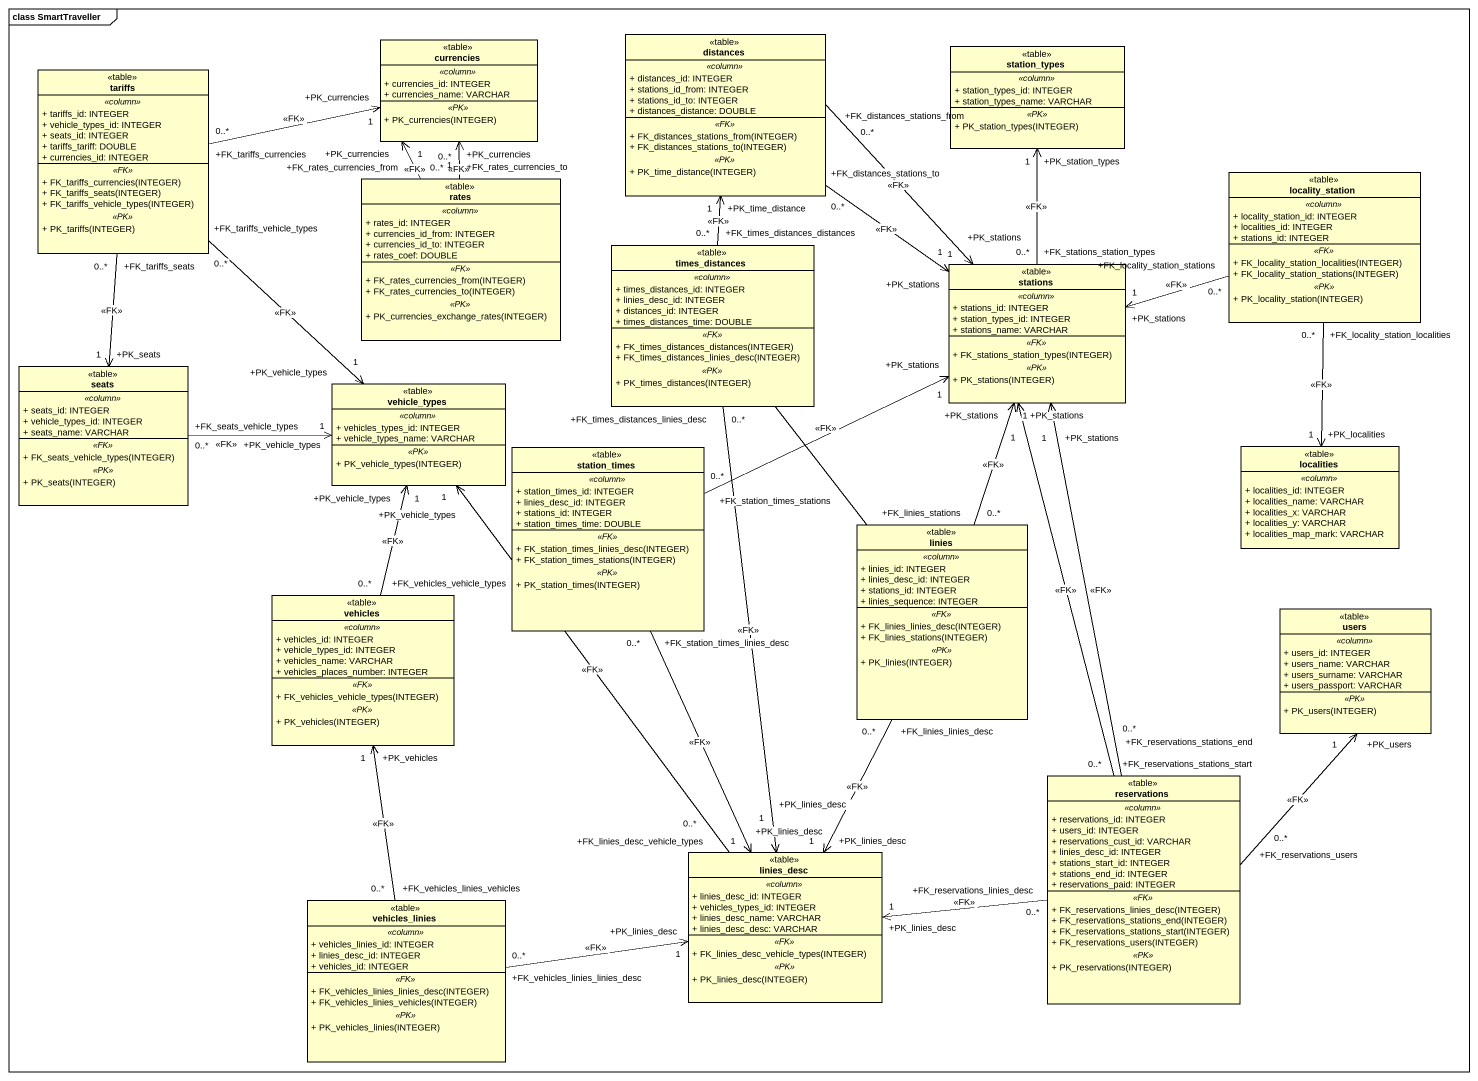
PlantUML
@startuml
mainframe class SmartTraveller
hide circle
hide empty members
skinparam classAttributeIconSize 0
class currencies <<table>> {
  .. <<column>> ..
  + currencies_id: INTEGER
  + currencies_name: VARCHAR
  .. <<PK>> ..
  + PK_currencies(INTEGER)
}
class distances <<table>> {
  .. <<column>> ..
  + distances_id: INTEGER
  + stations_id_from: INTEGER
  + stations_id_to: INTEGER
  + distances_distance: DOUBLE
  .. <<FK>> ..
  + FK_distances_stations_from(INTEGER)
  + FK_distances_stations_to(INTEGER)
  .. <<PK>> ..
  + PK_time_distance(INTEGER)
}
class tariffs <<table>> {
  .. <<column>> ..
  + tariffs_id: INTEGER
  + vehicle_types_id: INTEGER
  + seats_id: INTEGER
  + tariffs_tariff: DOUBLE
  + currencies_id: INTEGER
  .. <<FK>> ..
  + FK_tariffs_currencies(INTEGER)
  + FK_tariffs_seats(INTEGER)
  + FK_tariffs_vehicle_types(INTEGER)
  .. <<PK>> ..
  + PK_tariffs(INTEGER)
}
class station_types <<table>> {
  .. <<column>> ..
  + station_types_id: INTEGER
  + station_types_name: VARCHAR
  .. <<PK>> ..
  + PK_station_types(INTEGER)
}
class rates <<table>> {
  .. <<column>> ..
  + rates_id: INTEGER
  + currencies_id_from: INTEGER
  + currencies_id_to: INTEGER
  + rates_coef: DOUBLE
  .. <<FK>> ..
  + FK_rates_currencies_from(INTEGER)
  + FK_rates_currencies_to(INTEGER)
  .. <<PK>> ..
  + PK_currencies_exchange_rates(INTEGER)
}
class locality_station <<table>> {
  .. <<column>> ..
  + locality_station_id: INTEGER
  + localities_id: INTEGER
  + stations_id: INTEGER
  .. <<FK>> ..
  + FK_locality_station_localities(INTEGER)
  + FK_locality_station_stations(INTEGER)
  .. <<PK>> ..
  + PK_locality_station(INTEGER)
}
class times_distances <<table>> {
  .. <<column>> ..
  + times_distances_id: INTEGER
  + linies_desc_id: INTEGER
  + distances_id: INTEGER
  + times_distances_time: DOUBLE
  .. <<FK>> ..
  + FK_times_distances_distances(INTEGER)
  + FK_times_distances_linies_desc(INTEGER)
  .. <<PK>> ..
  + PK_times_distances(INTEGER)
}
class stations <<table>> {
  .. <<column>> ..
  + stations_id: INTEGER
  + station_types_id: INTEGER
  + stations_name: VARCHAR
  .. <<FK>> ..
  + FK_stations_station_types(INTEGER)
  .. <<PK>> ..
  + PK_stations(INTEGER)
}
class seats <<table>> {
  .. <<column>> ..
  + seats_id: INTEGER
  + vehicle_types_id: INTEGER
  + seats_name: VARCHAR
  .. <<FK>> ..
  + FK_seats_vehicle_types(INTEGER)
  .. <<PK>> ..
  + PK_seats(INTEGER)
}
class vehicle_types <<table>> {
  .. <<column>> ..
  + vehicles_types_id: INTEGER
  + vehicle_types_name: VARCHAR
  .. <<PK>> ..
  + PK_vehicle_types(INTEGER)
}
class station_times <<table>> {
  .. <<column>> ..
  + station_times_id: INTEGER
  + linies_desc_id: INTEGER
  + stations_id: INTEGER
  + station_times_time: DOUBLE
  .. <<FK>> ..
  + FK_station_times_linies_desc(INTEGER)
  + FK_station_times_stations(INTEGER)
  .. <<PK>> ..
  + PK_station_times(INTEGER)
}
class localities <<table>> {
  .. <<column>> ..
  + localities_id: INTEGER
  + localities_name: VARCHAR
  + localities_x: VARCHAR
  + localities_y: VARCHAR
  + localities_map_mark: VARCHAR
}
class linies <<table>> {
  .. <<column>> ..
  + linies_id: INTEGER
  + linies_desc_id: INTEGER
  + stations_id: INTEGER
  + linies_sequence: INTEGER
  .. <<FK>> ..
  + FK_linies_linies_desc(INTEGER)
  + FK_linies_stations(INTEGER)
  .. <<PK>> ..
  + PK_linies(INTEGER)
}
class vehicles <<table>> {
  .. <<column>> ..
  + vehicles_id: INTEGER
  + vehicle_types_id: INTEGER
  + vehicles_name: VARCHAR
  + vehicles_places_number: INTEGER
  .. <<FK>> ..
  + FK_vehicles_vehicle_types(INTEGER)
  .. <<PK>> ..
  + PK_vehicles(INTEGER)
}
class users <<table>> {
  .. <<column>> ..
  + users_id: INTEGER
  + users_name: VARCHAR
  + users_surname: VARCHAR
  + users_passport: VARCHAR
  .. <<PK>> ..
  + PK_users(INTEGER)
}
class reservations <<table>> {
  .. <<column>> ..
  + reservations_id: INTEGER
  + users_id: INTEGER
  + reservations_cust_id: VARCHAR
  + linies_desc_id: INTEGER
  + stations_start_id: INTEGER
  + stations_end_id: INTEGER
  + reservations_paid: INTEGER
  .. <<FK>> ..
  + FK_reservations_linies_desc(INTEGER)
  + FK_reservations_stations_end(INTEGER)
  + FK_reservations_stations_start(INTEGER)
  + FK_reservations_users(INTEGER)
  .. <<PK>> ..
  + PK_reservations(INTEGER)
}
class linies_desc <<table>> {
  .. <<column>> ..
  + linies_desc_id: INTEGER
  + vehicles_types_id: INTEGER
  + linies_desc_name: VARCHAR
  + linies_desc_desc: VARCHAR
  .. <<FK>> ..
  + FK_linies_desc_vehicle_types(INTEGER)
  .. <<PK>> ..
  + PK_linies_desc(INTEGER)
}
class vehicles_linies <<table>> {
  .. <<column>> ..
  + vehicles_linies_id: INTEGER
  + linies_desc_id: INTEGER
  + vehicles_id: INTEGER
  .. <<FK>> ..
  + FK_vehicles_linies_linies_desc(INTEGER)
  + FK_vehicles_linies_vehicles(INTEGER)
  .. <<PK>> ..
  + PK_vehicles_linies(INTEGER)
}
distances "+FK_distances_stations_from\n0..*" --> "+PK_stations\n1" stations : <<FK>>
distances "+FK_distances_stations_to\n0..*" --> "+PK_stations\n1" stations : <<FK>>
tariffs "+FK_tariffs_currencies\n0..*" -right-> "+PK_currencies\n1" currencies : <<FK>>
tariffs "+FK_tariffs_seats\n0..*" --> "+PK_seats\n1" seats : <<FK>>
tariffs "+FK_tariffs_vehicle_types\n0..*" --> "+PK_vehicle_types\n1" vehicle_types : <<FK>>
rates "+FK_rates_currencies_from\n0..*" -up-> "+PK_currencies\n1" currencies : <<FK>>
rates "+FK_rates_currencies_to\n0..*" -up-> "+PK_currencies\n1" currencies : <<FK>>
locality_station "+FK_locality_station_stations\n0..*" -left-> "+PK_stations\n1" stations : <<FK>>
locality_station "+FK_locality_station_localities\n0..*" --> "+PK_localities\n1" localities : <<FK>>
times_distances "+FK_times_distances_distances\n0..*" -up-> "+PK_time_distance\n1" distances : <<FK>>
times_distances -- linies
times_distances "+FK_times_distances_linies_desc\n0..*" --> "+PK_linies_desc\n1" linies_desc : <<FK>>
stations "+FK_stations_station_types\n0..*" -up-> "+PK_station_types\n1" station_types : <<FK>>
seats "+FK_seats_vehicle_types\n0..*" -right-> "+PK_vehicle_types\n1" vehicle_types : <<FK>>
station_times "+FK_station_times_stations\n0..*" -right-> "+PK_stations\n1" stations : <<FK>>
station_times "+FK_station_times_linies_desc\n0..*" --> "+PK_linies_desc\n1" linies_desc : <<FK>>
linies "+FK_linies_stations\n0..*" -up-> "+PK_stations\n1" stations : <<FK>>
linies "+FK_linies_linies_desc\n0..*" --> "+PK_linies_desc\n1" linies_desc : <<FK>>
vehicles "+FK_vehicles_vehicle_types\n0..*" -up-> "+PK_vehicle_types\n1" vehicle_types : <<FK>>
reservations "+FK_reservations_stations_start\n0..*" -up-> "+PK_stations\n1" stations : <<FK>>
reservations "+FK_reservations_stations_end\n0..*" -up-> "+PK_stations\n1" stations : <<FK>>
reservations "+FK_reservations_users\n0..*" -up-> "+PK_users\n1" users : <<FK>>
reservations "+FK_reservations_linies_desc\n0..*" -left-> "+PK_linies_desc\n1" linies_desc : <<FK>>
linies_desc "+FK_linies_desc_vehicle_types\n0..*" -up-> "+PK_vehicle_types\n1" vehicle_types : <<FK>>
vehicles_linies "+FK_vehicles_linies_vehicles\n0..*" -up-> "+PK_vehicles\n1" vehicles : <<FK>>
vehicles_linies "+FK_vehicles_linies_linies_desc\n0..*" -right-> "+PK_linies_desc\n1" linies_desc : <<FK>>
@enduml
